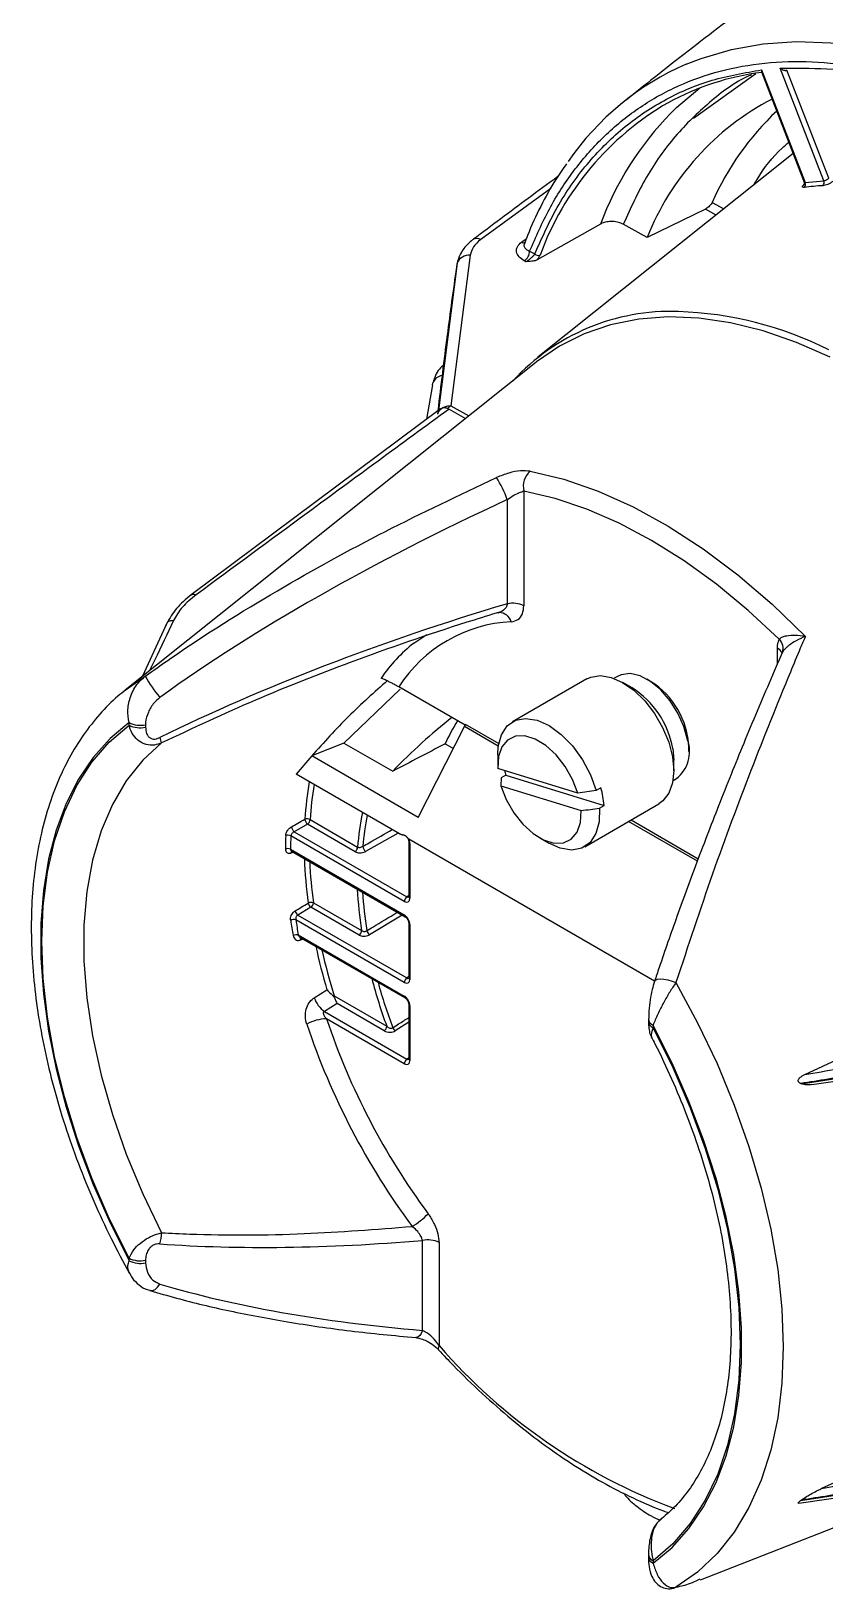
# Model space of a CAD drawing. Extents: x 11 to 120, y 2 to 94.
# Drawn here: x 14.01 to 17.03, y 10.07 to 16.01 of the extents above; entities that cross this region are included whole.
import ezdxf

# ---------------------------------------------------------------- set-up
doc = ezdxf.new("R2010")
doc.units = 0
doc.header["$MEASUREMENT"] = 0
doc.layers.add('OBJECT', color=7, linetype='CONTINUOUS')

msp = doc.modelspace()

# ---------------------------------------------------------------- linework, layer by layer
at = {"layer": 'OBJECT'}
for p, q in [((16.7932, 15.8622), (16.9596, 15.4333)), ((17.0311, 15.4397), (16.8647, 15.8686)), ((16.8647, 15.8686), (16.883, 15.8682)), ((16.8821, 15.8599), (16.8915, 15.8601)), ((17.0497, 15.4489), (16.8896, 15.8614)), ((16.7716, 15.8472), (16.5332, 15.6765)), ((16.793, 15.8547), (16.9576, 15.4305)), ((16.914, 15.5428), (15.9407, 14.7663)), ((15.9894, 15.41), (15.7222, 15.2154)), ((16.9596, 15.4333), (17.0311, 15.4397)), ((16.579, 15.3315), (16.3568, 15.223)), ((16.6203, 15.3085), (16.579, 15.3315)), ((16.6054, 15.3569), (16.6499, 15.3321)), ((16.1786, 15.2743), (15.9373, 15.1375)), ((16.3568, 15.223), (16.2661, 15.2735)), ((15.8772, 15.2053), (15.8967, 15.2195)), ((15.6823, 15.1555), (15.6085, 14.5819)), ((15.6412, 15.147), (15.6387, 15.1404)), ((15.9089, 15.1711), (15.9283, 15.1603)), ((15.6308, 15.1197), (15.5577, 14.5495)), ((15.6326, 15.1251), (15.5596, 14.5536)), ((15.6324, 15.1237), (15.6308, 15.1197)), ((15.6387, 15.1404), (15.6326, 15.1251)), ((15.6352, 15.1374), (15.6328, 15.1256)), ((15.6374, 15.1409), (15.6353, 15.1351)), ((15.8948, 15.1307), (15.8884, 15.1343)), ((15.9327, 14.7471), (14.3667, 13.4978)), ((15.5387, 14.6614), (15.5156, 14.5306)), ((15.569, 14.5705), (14.6187, 13.8608)), ((15.6015, 14.5688), (15.664, 14.5327)), ((15.6085, 14.5819), (15.6775, 14.5435)), ((15.8868, 14.2566), (15.8868, 13.8188)), ((15.8238, 13.8269), (15.8238, 14.224)), ((15.7904, 13.7926), (15.7922, 13.7933)), ((14.5272, 13.755), (14.433, 13.5507)), ((16.854, 13.598), (16.854, 13.6576)), ((16.8721, 13.6396), (16.8721, 13.6397)), ((14.3667, 13.4978), (14.4431, 13.5506)), ((16.1268, 13.5402), (15.844, 13.3769)), ((16.2438, 13.5499), (16.2309, 13.5425)), ((15.2005, 13.2956), (15.4147, 13.5009)), ((15.6629, 13.3634), (15.4097, 13.5096)), ((16.2997, 13.5061), (16.2644, 13.5265)), ((16.3704, 13.5306), (16.3563, 13.5388)), ((14.3812, 13.3641), (14.3812, 13.3736)), ((14.4441, 13.3655), (14.4441, 13.3561)), ((15.6636, 13.3675), (15.791, 13.2939)), ((15.4836, 13.0121), (15.6608, 13.3583)), ((15.7893, 13.2841), (15.6608, 13.3583)), ((15.2005, 13.2956), (15.0778, 13.2464)), ((15.4836, 13.0121), (15.0778, 13.2464)), ((15.2005, 13.2956), (15.3867, 13.1881)), ((15.5867, 13.2927), (15.618, 13.2746)), ((15.787, 13.251), (15.787, 13.2102)), ((16.4546, 13.2747), (16.4588, 13.2306)), ((16.5154, 13.2632), (16.5154, 13.2796)), ((16.0929, 13.1046), (15.7873, 13.1986)), ((16.4588, 13.1898), (16.4588, 13.2306)), ((15.4132, 12.9492), (15.019, 13.1768)), ((15.7999, 13.1632), (15.7994, 13.1321)), ((15.7994, 13.1321), (16.1049, 13.038)), ((15.8176, 13.1734), (15.7999, 13.1632)), ((15.8176, 13.1734), (16.1928, 13.0579)), ((16.1807, 13.1245), (16.1631, 13.1143)), ((16.4559, 13.1528), (16.4688, 13.1602)), ((16.1631, 13.1143), (16.0929, 13.1046)), ((16.119, 12.9006), (16.4018, 13.0639)), ((16.1751, 13.0477), (16.1928, 13.0579)), ((15.0621, 12.9863), (15.0112, 12.9574)), ((15.0112, 12.9574), (15.4403, 12.7097)), ((15.2435, 12.8816), (15.0621, 12.9863)), ((15.0714, 13.0039), (15.2528, 12.8992)), ((15.4073, 12.9526), (15.2834, 12.8827)), ((16.5484, 12.8459), (16.2864, 12.9972)), ((16.2957, 13.0026), (16.5517, 12.8548)), ((14.9972, 12.8907), (15.431, 12.6403)), ((15.431, 12.6921), (14.9984, 12.9419)), ((15.4477, 12.9194), (15.4477, 12.7104)), ((16.3854, 12.388), (15.4486, 12.9288)), ((15.4521, 12.9133), (15.4521, 12.7043)), ((15.9461, 12.9346), (15.9815, 12.9142)), ((15.0079, 12.8795), (14.9983, 12.8764)), ((15.0011, 12.8834), (15.4341, 12.6334)), ((16.9577, 12.0316), (18.6446, 12.8121)), ((15.4403, 12.7097), (15.4477, 12.7163)), ((15.4477, 12.7104), (15.4477, 12.7102)), ((15.0748, 12.6695), (15.0251, 12.6399)), ((15.2586, 12.5635), (15.0748, 12.6695)), ((15.0841, 12.6871), (15.2679, 12.581)), ((15.431, 12.3827), (15.0173, 12.6215)), ((15.0251, 12.6399), (15.4403, 12.4002)), ((15.4233, 12.6397), (15.2982, 12.5647)), ((15.4477, 12.61), (15.4477, 12.4009)), ((15.4521, 12.6038), (15.4521, 12.3948)), ((15.0267, 12.5642), (15.431, 12.3308)), ((15.0463, 12.5478), (15.0332, 12.544)), ((15.0341, 12.5549), (15.4341, 12.324)), ((15.0873, 12.3245), (15.1359, 12.3549)), ((15.4403, 12.4002), (15.4477, 12.4068)), ((15.1749, 12.3023), (15.1262, 12.2721)), ((15.1632, 12.3319), (15.364, 12.2161)), ((15.3547, 12.1985), (15.1749, 12.3023)), ((15.4477, 12.3005), (15.4477, 12.0915)), ((15.4521, 12.2944), (15.4521, 12.0854)), ((15.1262, 12.2721), (15.4403, 12.0907)), ((15.431, 12.0732), (15.134, 12.2446)), ((16.3622, 12.245), (16.3622, 12.2443)), ((16.3622, 12.2443), (16.3622, 12.2349)), ((15.4477, 12.2314), (15.396, 12.1988)), ((16.3798, 12.2198), (16.3798, 12.2104)), ((15.4403, 12.0907), (15.4477, 12.0973)), ((16.985, 11.9937), (17.4156, 12.057)), ((15.5003, 11.0562), (15.5003, 11.3995)), ((15.5633, 11.3914), (15.5633, 10.9986)), ((14.3812, 11.3224), (14.3812, 11.3318)), ((14.4441, 11.3237), (14.4441, 11.3143)), ((18.684, 11.2003), (17.0225, 10.4535)), ((16.5608, 10.105), (18.2338, 10.7611)), ((16.9355, 10.3975), (17.4156, 10.468)), ((16.4157, 10.3423), (16.4048, 10.3322)), ((16.4048, 10.3322), (16.4101, 10.3364)), ((16.3622, 10.2025), (16.3622, 10.1931)), ((16.3798, 10.178), (16.3798, 10.1686)), ((16.453, 10.0731), (16.4669, 10.0776)), ((16.453, 10.0731), (16.4628, 10.0753))]:
    msp.add_line(p, q, dxfattribs=at)
at = {"layer": 'OBJECT', "flags": 128}
for points in [[(16.506, 15.884), (16.5625, 15.9061), (16.6783, 15.94), (16.7997, 15.9612), (16.9262, 15.9698), (17.0572, 15.9657), (17.1921, 15.9488), (17.3303, 15.9192), (17.4712, 15.8771), (17.5744, 15.839)], [(16.4478, 15.6976), (16.4691, 15.7183), (16.5583, 15.7932)], [(15.6945, 15.2162), (15.6935, 15.2156), (15.6913, 15.2141)], [(15.6308, 15.1197), (15.6294, 15.1103), (15.6294, 15.1088)], [(17.0545, 14.7668), (16.9263, 14.8232), (16.7997, 14.867), (16.6754, 14.898), (16.5544, 14.9159), (16.4373, 14.9207), (16.3248, 14.9122), (16.2177, 14.8907), (16.1167, 14.8562), (16.0223, 14.8089), (15.9352, 14.7491), (15.9327, 14.7471)], [(15.5387, 14.6614), (15.5403, 14.669), (15.5405, 14.6697)], [(15.9104, 14.332), (16.0389, 14.3013), (16.1702, 14.256), (16.3033, 14.1964), (16.4372, 14.1229), (16.5709, 14.036), (16.7033, 13.9365), (16.8335, 13.825), (16.9605, 13.7025)], [(16.861, 13.6913), (16.7423, 13.8012), (16.621, 13.901), (16.498, 13.9902), (16.3741, 14.068), (16.2502, 14.1339), (16.1271, 14.1876), (16.0057, 14.2286), (15.8868, 14.2566)], [(15.4678, 13.6767), (15.4781, 13.6845), (15.5164, 13.7101)], [(16.1268, 13.5402), (16.1424, 13.5473), (16.1791, 13.553), (16.2201, 13.5462), (16.2634, 13.5271), (16.3067, 13.4967), (16.3479, 13.4566), (16.3848, 13.4087), (16.4158, 13.3554), (16.4391, 13.2995), (16.4537, 13.2437)], [(16.5112, 13.3074), (16.4973, 13.3586), (16.4746, 13.4095), (16.4445, 13.4571), (16.4088, 13.4982), (16.3698, 13.5304), (16.3299, 13.5515), (16.2917, 13.5603), (16.2576, 13.5562), (16.2438, 13.5499)], [(14.3812, 13.3736), (14.309, 13.313), (14.2446, 13.2411), (14.1886, 13.1585), (14.1412, 13.0658), (14.1029, 12.9636), (14.0739, 12.8528), (14.0545, 12.734), (14.0447, 12.6081), (14.0447, 12.4762), (14.0545, 12.3391), (14.0739, 12.1979), (14.1029, 12.0536), (14.1412, 11.9072), (14.1886, 11.7598), (14.2446, 11.6124), (14.309, 11.4663), (14.3812, 11.3224)], [(14.3812, 11.3318), (14.3059, 11.4834), (14.2394, 11.6373), (14.1822, 11.7923), (14.1347, 11.9471), (14.0974, 12.1005), (14.0706, 12.2512), (14.0543, 12.3981), (14.0489, 12.5398), (14.0543, 12.6752), (14.0706, 12.8033), (14.0974, 12.923), (14.1347, 13.0333), (14.1822, 13.1333), (14.2394, 13.2223), (14.3059, 13.2994), (14.3812, 13.3641)], [(15.787, 13.251), (15.7891, 13.2826), (15.8013, 13.3272), (15.8237, 13.3611), (15.8551, 13.3824), (15.8937, 13.3898), (15.9373, 13.3829), (15.9834, 13.3622), (16.0294, 13.3287), (16.0726, 13.2845), (16.1107, 13.232), (16.1414, 13.1741), (16.1631, 13.1143)], [(16.0929, 13.1046), (16.0726, 13.1568), (16.0442, 13.2064), (16.0094, 13.2504), (15.9705, 13.2858), (15.93, 13.3104), (15.8906, 13.3226), (15.8547, 13.3215), (15.8248, 13.3072), (15.8028, 13.2808), (15.79, 13.2438), (15.7873, 13.1986)], [(14.5051, 13.296), (14.4334, 13.2303), (14.3707, 13.1521), (14.3176, 13.062), (14.2746, 12.961), (14.242, 12.8498), (14.22, 12.7295), (14.209, 12.601), (14.209, 12.4657), (14.22, 12.3246), (14.242, 12.1789), (14.2746, 12.0301), (14.3176, 11.8793), (14.3707, 11.728), (14.4334, 11.5774), (14.5051, 11.4289)], [(16.4537, 13.2437), (16.4588, 13.1909), (16.4541, 13.1436), (16.4399, 13.1042), (16.417, 13.0748), (16.4018, 13.0639)], [(15.7994, 13.1321), (15.8197, 13.0799), (15.8481, 13.0302), (15.8829, 12.9862), (15.9218, 12.9508), (15.9623, 12.9262), (16.0017, 12.9141), (16.0375, 12.9152), (16.0674, 12.9294), (16.0895, 12.9559), (16.1023, 12.9929), (16.1049, 13.038)], [(16.1751, 13.0477), (16.1739, 12.9949), (16.1617, 12.9503), (16.1392, 12.9164), (16.1078, 12.8951), (16.0693, 12.8877), (16.0257, 12.8946), (15.9815, 12.9142)], [(16.3852, 12.3875), (16.3886, 12.392), (16.3962, 12.3954), (16.4072, 12.3967), (16.4209, 12.396), (16.4362, 12.3931), (16.4519, 12.3885), (16.4669, 12.3822)], [(16.4669, 12.3822), (16.5493, 12.2294), (16.6235, 12.0735), (16.689, 11.9156), (16.7453, 11.757), (16.7919, 11.5988), (16.8286, 11.4422), (16.8549, 11.2884), (16.8708, 11.1385), (16.8761, 10.9937), (16.8708, 10.855), (16.8549, 10.7235), (16.8286, 10.6001), (16.7919, 10.4858), (16.7453, 10.3814), (16.689, 10.2878), (16.6235, 10.2055), (16.5493, 10.1353), (16.4669, 10.0776)], [(16.3798, 10.1686), (16.4519, 10.2292), (16.5163, 10.301), (16.5723, 10.3836), (16.6197, 10.4764), (16.658, 10.5785), (16.687, 10.6894), (16.7064, 10.8082), (16.7162, 10.934), (16.7162, 11.0659), (16.7064, 11.203), (16.687, 11.3443), (16.658, 11.4886), (16.6197, 11.635), (16.5723, 11.7824), (16.5163, 11.9297), (16.4519, 12.0759), (16.3798, 12.2198)], [(16.3798, 12.2104), (16.455, 12.0588), (16.5215, 11.9049), (16.5787, 11.7499), (16.6262, 11.595), (16.6635, 11.4416), (16.6904, 11.2909), (16.7066, 11.1441), (16.712, 11.0024), (16.7066, 10.867), (16.6904, 10.7389), (16.6635, 10.6192), (16.6262, 10.5089), (16.5787, 10.4088), (16.5215, 10.3199), (16.455, 10.2427), (16.3798, 10.178)], [(14.461, 11.2083), (14.4621, 11.208), (14.4712, 11.2082), (14.4808, 11.2128), (14.4902, 11.2213), (14.4987, 11.2332)], [(15.5003, 11.0562), (15.4954, 11.0451), (15.4895, 11.0366), (15.4831, 11.0311), (15.4765, 11.0289), (15.4747, 11.029)], [(15.5633, 10.9986), (15.5609, 10.9926), (15.56, 10.9877), (15.5606, 10.9839), (15.5617, 10.9823)]]:
    msp.add_lwpolyline(points, dxfattribs=at)
at = {"layer": 'OBJECT'}
for centre, radius, start, end in [((16.9228, 14.9202), 1.0501, 113.38966, 145.62268), ((16.922, 14.848), 1.0127, 97.27112, 118.61628), ((17.3056, 14.846), 1.0209, 117.56325, 158.32961), ((16.9976, 14.7699), 1.1179, 120.10298, 159.77848), ((17.3213, 14.8449), 1.2207, 135.68825, 159.40591), ((17.5926, 14.9211), 1.0791, 133.40631, 156.18006), ((16.9445, 15.4265), 0.0166, 312.89321, 24.19453), ((17.0786, 14.4412), 0.9808, 93.02483, 97.19424), ((17.0154, 15.4332), 0.017, 312.50611, 22.11673), ((15.7075, 15.1876), 0.0314, 62.26496, 114.4523), ((15.8856, 15.2213), 0.0181, 242.40043, 293.5507), ((15.6776, 15.1073), 0.0484, 84.48268, 158.43204), ((15.8634, 15.1724), 0.0455, 303.25695, 358.37595), ((15.9413, 15.1728), 0.018, 223.65961, 293.94103), ((17.3447, 14.5588), 1.8033, 161.69911, 161.88045), ((16.4469, 14.1255), 0.8159, 87.95053, 137.47003), ((16.4273, 13.5465), 1.3952, 63.50077, 87.99751), ((15.5819, 14.6523), 0.0449, 98.71001, 157.23394), ((15.9595, 14.2752), 0.0751, 130.83277, 194.34005), ((15.4555, 14.0936), 0.3907, 19.50257, 33.24488), ((15.7914, 13.744), 0.0494, 16.51679, 89.01018), ((15.8442, 13.7359), 0.0932, 62.79492, 102.61872), ((15.8649, 13.2181), 0.5406, 92.77345, 147.371), ((15.8279, 13.2133), 0.5868, 127.84114, 145.83336), ((16.8281, 13.6571), 0.0475, 340.74208, 46.09946), ((16.8395, 13.6277), 0.0332, 20.49686, 64.05199), ((14.9454, 13.8361), 0.5778, 209.61734, 219.37703), ((16.115, 13.2149), 0.3449, 9.99132, 57.60959), ((16.207, 13.2689), 0.3085, 1.97467, 58.01994), ((14.4237, 13.4564), 0.0932, 242.79557, 282.61803), ((14.4237, 13.447), 0.0932, 242.79557, 282.61803), ((16.1363, 13.0548), 0.5988, 147.07594, 156.59947), ((14.4338, 13.285), 0.0722, 8.76681, 25.84333), ((16.3864, 13.2637), 0.1323, 308.53272, 19.29074), ((16.1896, 13.2771), 0.3862, 192.93592, 195.58431), ((16.306, 12.9286), 1.2567, 169.93775, 176.49524), ((16.3208, 12.9271), 1.2517, 170.31979, 176.4844), ((15.8451, 13.0294), 0.3488, 4.69096, 15.82467), ((15.06, 12.9849), 0.0221, 58.89161, 112.23393), ((16.263, 12.8254), 1.0129, 168.27578, 175.82011), ((16.2714, 12.8247), 1.0015, 168.7132, 175.57422), ((15.0305, 12.9805), 0.0301, 187.77489, 230.07399), ((15.0815, 13.0094), 0.0301, 187.63942, 230.03894), ((15.0481, 13.005), 0.0234, 306.8995, 357.14486), ((16.4659, 12.8819), 1.4886, 177.64343, 179.62941), ((14.9864, 12.8701), 0.0232, 62.41503, 113.00479), ((14.9872, 12.9223), 0.0225, 60.20279, 112.52524), ((16.4718, 12.8812), 1.4747, 177.6431, 179.62971), ((15.2294, 12.9003), 0.0234, 306.8995, 357.14486), ((15.3028, 12.9057), 0.0301, 187.14664, 229.95307), ((15.4551, 12.9201), 0.00749, 185.49158, 245.86015), ((15.0077, 12.8762), 0.00943, 131.89285, 178.66076), ((16.8218, 12.922), 1.7732, 182.15836, 187.65947), ((16.8467, 12.9233), 1.7783, 182.56919, 187.63208), ((16.7725, 12.8193), 1.5233, 183.02134, 189.0001), ((16.7996, 12.8212), 1.5308, 183.5199, 189.04719), ((15.4544, 12.691), 0.0234, 126.8995, 177.14486), ((15.4552, 12.7112), 0.00759, 187.82757, 245.64555), ((15.0439, 12.6634), 0.0301, 194.23523, 231.35743), ((15.0761, 12.6608), 0.0275, 72.92944, 115.05904), ((15.0936, 12.6931), 0.0301, 194.12906, 231.32933), ((15.0608, 12.6882), 0.0234, 306.898, 357.14636), ((15.0097, 12.5943), 0.0282, 74.37674, 115.30926), ((17.017, 12.9224), 2.0419, 188.5215, 190.16456), ((17.0176, 12.9212), 2.0227, 188.5212, 190.16487), ((15.4383, 12.6395), 0.0073, 173.24619, 235.3748), ((15.4549, 12.6106), 0.00731, 184.81416, 246.7272), ((15.02, 12.5353), 0.0297, 77.0159, 115.7463), ((15.0442, 12.546), 0.0112, 136.26995, 190.34584), ((15.2446, 12.5822), 0.0234, 306.898, 357.14636), ((15.3169, 12.5882), 0.03, 195.04265, 231.52101), ((17.3411, 13.0092), 2.3002, 192.26248, 196.52676), ((17.3783, 13.0175), 2.3187, 192.70929, 197.19797), ((17.2895, 12.9238), 2.0515, 194.86292, 200.18), ((17.3142, 12.9305), 2.0575, 195.4115, 200.48452), ((15.4544, 12.3815), 0.0234, 126.898, 177.14636), ((15.4549, 12.4015), 0.0073, 184.56005, 246.75883), ((15.1972, 12.3654), 0.1173, 200.4278, 232.72646), ((15.1619, 12.3105), 0.0215, 86.41922, 96.43057), ((15.1456, 12.3321), 0.0177, 345.1823, 359.47362), ((15.4385, 12.3301), 0.00753, 174.22664, 233.68115), ((15.4549, 12.3011), 0.00731, 184.81416, 246.7272), ((15.1419, 12.0665), 0.1783, 92.52557, 117.80043), ((17.6942, 13.1059), 2.7011, 198.59386, 216.45369), ((16.392, 12.2471), 0.0299, 185.4222, 245.89668), ((16.3919, 12.2376), 0.0299, 184.99481, 245.93314), ((17.7147, 13.1178), 2.8023, 198.59383, 216.45371), ((15.3406, 12.2172), 0.0234, 306.89842, 357.14594), ((15.4131, 12.2219), 0.0287, 203.41548, 233.41555), ((15.4544, 12.072), 0.0234, 126.89842, 177.14594), ((15.4549, 12.0921), 0.0073, 184.56005, 246.75883), ((15.3036, 11.7131), 0.3041, 301.11417, 315.77705), ((14.3789, 11.4261), 0.1263, 341.66693, 1.29481), ((15.5207, 11.3085), 0.0932, 62.79547, 102.61817), ((14.4237, 11.4147), 0.0932, 242.79557, 282.61803), ((14.4237, 11.4052), 0.0932, 242.79557, 282.61803), ((17.2268, 12.4447), 2.2042, 221.00039, 249.67288), ((16.3918, 10.2052), 0.0297, 184.18058, 246.00347), ((16.392, 10.1959), 0.0299, 185.17621, 245.91789)]:
    msp.add_arc(centre, radius, start, end, dxfattribs=at)
for centre, major_axis, ratio, start_param, end_param in [((19.0433, 13.3063), (5.5153, 1.3161), 0.337357, 2.111481, 2.454235), ((16.6693, 12.8075), (3.4718, 0.8285), 0.337357, 1.735643, 2.163258), ((15.9221, 11.9649), (0.7862, 1.6647), 0.62191, 0.89007, 1.074028), ((15.654, 13.3608), (0.0074, 0.0131), 0.477465, 4.794175, 5.492307), ((15.8215, 11.8826), (0.9462, 2.0036), 0.62191, 1.14483, 1.188047), ((15.4307, 12.9253), (-0.015, 0.026), 0.586022, 3.934501, 4.515163), ((15.4413, 12.7231), (-0.0052, 0.015), 0.538958, 2.465976, 3.364268), ((15.4307, 12.717), (-0.0152, 0.0264), 0.568869, 2.3637, 3.919643), ((15.4307, 12.6158), (-0.015, 0.026), 0.586022, 3.934501, 5.490445), ((15.4307, 12.4075), (-0.0152, 0.0264), 0.568869, 2.3637, 3.919643), ((15.4413, 12.4136), (-0.0052, 0.015), 0.538958, 2.465976, 3.364268), ((15.4307, 12.3063), (-0.015, 0.026), 0.586022, 3.934501, 5.490445), ((15.4307, 12.0981), (-0.0152, 0.0264), 0.568869, 2.3637, 3.919643), ((15.4413, 12.1042), (-0.0052, 0.015), 0.538958, 2.465976, 3.364268), ((14.1798, 10.7754), (3.3577, 0.6226), 0.401488, 0.533221, 0.534349), ((16.6693, 12.8075), (3.4718, 0.8285), 0.337357, 3.959263, 4.289807), ((19.0433, 13.3063), (5.5153, 1.3161), 0.337357, 3.668286, 3.937132), ((14.1798, 10.7754), (3.3577, 0.6226), 0.401488, 5.600214, 5.601342)]:
    msp.add_ellipse(centre, major_axis=major_axis, ratio=ratio, start_param=start_param, end_param=end_param, dxfattribs=at)
for points, knots in [([(18.8601, 17.5932), (18.7438, 17.5179), (18.4433, 17.3236), (17.9671, 16.9986), (17.4307, 16.6204), (16.9035, 16.2315), (16.5189, 15.9403), (16.3129, 15.776), (16.2769, 15.7473)], [0, 0, 0, 0, 0.130614, 0.3372653, 0.5438032, 0.7501944, 0.9564046, 1, 1, 1, 1]), ([(15.9089, 15.1711), (15.9328, 15.2258), (15.981, 15.336), (16.0747, 15.4796), (16.1847, 15.6066), (16.3122, 15.7129), (16.4555, 15.7966), (16.6129, 15.8558), (16.7822, 15.8896), (16.9611, 15.8979), (17.1467, 15.8802), (17.3245, 15.8432), (17.4415, 15.8016), (17.4936, 15.7831)], [0, 0, 0, 0, 0.088772, 0.178979, 0.270527, 0.364034, 0.458099, 0.55261, 0.647126, 0.741191, 0.834692, 0.926246, 1, 1, 1, 1]), ([(15.9283, 15.1603), (15.9573, 15.2247), (16.0157, 15.354), (16.1326, 15.5157), (16.2698, 15.6511), (16.4275, 15.755), (16.6013, 15.8292), (16.7294, 15.8512), (16.7932, 15.8622)], [0, 0, 0, 0, 0.165461, 0.332207, 0.5, 0.667784, 0.834534, 1, 1, 1, 1]), ([(16.7932, 15.8622), (16.7929, 15.8606), (16.7922, 15.8576), (16.7928, 15.8556), (16.7931, 15.8547)], [0, 0, 0, 0, 0.543604, 1, 1, 1, 1]), ([(16.8647, 15.8686), (16.8664, 15.8672), (16.8699, 15.8644), (16.8754, 15.8618), (16.8803, 15.8605), (16.8839, 15.8601), (16.8871, 15.8604), (16.8888, 15.861), (16.8896, 15.8614)], [0, 0, 0, 0, 0.249625, 0.499334, 0.644997, 0.77504, 0.892155, 1, 1, 1, 1]), ([(16.883, 15.8682), (16.9434, 15.8688), (17.0707, 15.8699), (17.2688, 15.8368), (17.4074, 15.7912), (17.4726, 15.7697)], [0, 0, 0, 0, 0.323387, 0.681244, 1, 1, 1, 1]), ([(16.7548, 15.8431), (16.7515, 15.8418), (16.6926, 15.8169), (16.5932, 15.7407), (16.4612, 15.6134), (16.35, 15.4581), (16.294, 15.3349), (16.2661, 15.2735)], [0, 0, 0, 0, 0.014572, 0.262122, 0.509686, 0.755758, 1, 1, 1, 1]), ([(16.7635, 15.4227), (16.7676, 15.4299), (16.7983, 15.4837), (16.8429, 15.5392), (16.8884, 15.5795), (16.8969, 15.587)], [0, 0, 0, 0, 0.112305, 0.834724, 1, 1, 1, 1]), ([(16.0493, 15.504), (16.0355, 15.4845), (15.9997, 15.4337), (15.9504, 15.3422), (15.9108, 15.2597), (15.8929, 15.2093), (15.8891, 15.1985)], [0, 0, 0, 0, 0.215499, 0.560292, 0.905585, 1, 1, 1, 1]), ([(16.0159, 15.4552), (15.9783, 15.4275), (15.8705, 15.3482), (15.7639, 15.2683), (15.6946, 15.2162)], [0, 0, 0, 0, 0.348722, 1, 1, 1, 1]), ([(17.0311, 15.4397), (17.0325, 15.4398), (17.0352, 15.4401), (17.0404, 15.4422), (17.0445, 15.4447), (17.0476, 15.4469), (17.049, 15.4482), (17.0497, 15.4489)], [0, 0, 0, 0, 0.24812, 0.499397, 0.73019, 0.860284, 1, 1, 1, 1]), ([(16.9558, 15.4143), (16.9537, 15.4143), (16.9497, 15.4141), (16.9483, 15.4168), (16.9506, 15.4213), (16.955, 15.4251), (16.9572, 15.4271)], [0, 0, 0, 0, 0.249981, 0.499781, 0.749125, 1, 1, 1, 1]), ([(16.9562, 15.4342), (16.9566, 15.4327), (16.9573, 15.4297), (16.957, 15.4272), (16.957, 15.4264), (16.9571, 15.4264), (16.9572, 15.4264)], [0, 0, 0, 0, 0.380208, 0.761096, 0.957885, 1, 1, 1, 1]), ([(16.9564, 15.4343), (16.9565, 15.434), (16.9568, 15.433), (16.9585, 15.4332), (16.9596, 15.4333)], [0, 0, 0, 0, 0.387976, 1, 1, 1, 1]), ([(17.0648, 15.4367), (17.0619, 15.4347), (17.0562, 15.4307), (17.0455, 15.4255), (17.035, 15.4218), (17.0296, 15.4211), (17.0269, 15.4207)], [0, 0, 0, 0, 0.250088, 0.499956, 0.749358, 1, 1, 1, 1]), ([(16.6054, 15.3569), (16.6042, 15.3548), (16.6019, 15.3506), (16.5956, 15.3435), (16.5883, 15.3371), (16.5825, 15.3332), (16.5795, 15.3318), (16.579, 15.3315)], [0, 0, 0, 0, 0.243971, 0.488094, 0.725807, 0.945379, 1, 1, 1, 1]), ([(16.2661, 15.2735), (16.2601, 15.2762), (16.2482, 15.2817), (16.2255, 15.2848), (16.2033, 15.2834), (16.1876, 15.279), (16.1805, 15.2753), (16.1786, 15.2743)], [0, 0, 0, 0, 0.238726, 0.477734, 0.707735, 0.921561, 1, 1, 1, 1]), ([(15.6913, 15.2141), (15.6792, 15.2036), (15.6548, 15.1825), (15.643, 15.1563), (15.6371, 15.1431)], [0, 0, 0, 0, 0.49383, 1, 1, 1, 1]), ([(15.7222, 15.2154), (15.7118, 15.2062), (15.6909, 15.1878), (15.6851, 15.1663), (15.6823, 15.1555)], [0, 0, 0, 0, 0.498504, 1, 1, 1, 1]), ([(15.8884, 15.1343), (15.8811, 15.1393), (15.8666, 15.1491), (15.8575, 15.1681), (15.8593, 15.1882), (15.8712, 15.1996), (15.8772, 15.2053)], [0, 0, 0, 0, 0.250172, 0.500067, 0.749913, 1, 1, 1, 1]), ([(15.6517, 15.1697), (15.6508, 15.1688), (15.6476, 15.1659), (15.6469, 15.1623), (15.6463, 15.1598)], [0, 0, 0, 0, 0.289313, 1, 1, 1, 1]), ([(15.8884, 15.1987), (15.888, 15.1974), (15.8867, 15.1939), (15.8878, 15.1868), (15.8939, 15.1781), (15.9039, 15.1734), (15.9089, 15.1711)], [0, 0, 0, 0, 0.118962, 0.305994, 0.65275, 1, 1, 1, 1]), ([(15.9283, 15.1603), (15.9265, 15.158), (15.923, 15.1535), (15.9159, 15.1464), (15.9094, 15.1408), (15.9043, 15.1368), (15.8993, 15.1334), (15.8963, 15.1316), (15.8948, 15.1307)], [0, 0, 0, 0, 0.250064, 0.499105, 0.634955, 0.762997, 0.884268, 1, 1, 1, 1]), ([(15.9373, 15.1375), (15.9397, 15.1408), (15.9446, 15.1475), (15.9473, 15.1534), (15.9486, 15.1563)], [0, 0, 0, 0, 0.499883, 1, 1, 1, 1]), ([(15.6294, 15.1088), (15.6174, 15.0226), (15.5921, 14.8407), (15.5701, 14.6585), (15.5586, 14.5627)], [0, 0, 0, 0, 0.473897, 1, 1, 1, 1]), ([(15.9373, 15.1375), (15.9359, 15.1368), (15.9301, 15.1341), (15.915, 15.1321), (15.9022, 15.1312), (15.8948, 15.1307)], [0, 0, 0, 0, 0.118324, 0.498391, 1, 1, 1, 1]), ([(15.5819, 14.7383), (15.5759, 14.7329), (15.5534, 14.7125), (15.546, 14.6878), (15.5405, 14.6697)], [0, 0, 0, 0, 0.26742, 1, 1, 1, 1]), ([(15.6015, 14.5688), (15.4211, 14.4368), (15.099, 14.2012), (14.7783, 13.9648), (14.6372, 13.8608)], [0, 0, 0, 0, 0.560011, 1, 1, 1, 1]), ([(15.5654, 14.563), (15.5657, 14.5637), (15.5685, 14.5684), (15.5778, 14.5749), (15.5923, 14.5811), (15.6032, 14.5817), (15.6085, 14.5819)], [0, 0, 0, 0, 0.053321, 0.374036, 0.694754, 1, 1, 1, 1]), ([(15.5692, 14.5701), (15.5722, 14.5719), (15.5785, 14.5757), (15.5902, 14.5744), (15.5982, 14.5704), (15.6015, 14.5688)], [0, 0, 0, 0, 0.344846, 0.734108, 1, 1, 1, 1]), ([(15.6085, 14.5819), (15.6085, 14.5819), (15.6084, 14.5819), (15.6083, 14.5818), (15.608, 14.5816), (15.6068, 14.5808), (15.6026, 14.5779), (15.599, 14.5741), (15.5962, 14.5712)], [0, 0, 0, 0, 0.002713, 0.007573, 0.023794, 0.08217, 0.302596, 1, 1, 1, 1]), ([(15.9104, 14.332), (15.8986, 14.333), (15.875, 14.335), (15.8292, 14.3266), (15.7982, 14.3142), (15.7823, 14.3078)], [0, 0, 0, 0, 0.326541, 0.652944, 1, 1, 1, 1]), ([(14.4431, 13.5506), (14.4756, 13.5737), (14.6387, 13.6892), (14.9419, 13.8785), (15.3575, 14.1071), (15.6405, 14.2408), (15.7823, 14.3078)], [0, 0, 0, 0, 0.077798, 0.389331, 0.69397, 1, 1, 1, 1]), ([(15.8238, 14.224), (15.8322, 14.2297), (15.8482, 14.2405), (15.8701, 14.2517), (15.8814, 14.255), (15.8868, 14.2566)], [0, 0, 0, 0, 0.364059, 0.694188, 1, 1, 1, 1]), ([(14.6182, 13.8604), (14.5981, 13.8437), (14.5577, 13.8101), (14.536, 13.7712), (14.5251, 13.7516)], [0, 0, 0, 0, 0.49863, 1, 1, 1, 1]), ([(14.6372, 13.8608), (14.6186, 13.8457), (14.5812, 13.8155), (14.5605, 13.7802), (14.5501, 13.7625)], [0, 0, 0, 0, 0.498895, 1, 1, 1, 1]), ([(14.6183, 13.8603), (14.6187, 13.8606), (14.6201, 13.8619), (14.6234, 13.8629), (14.6292, 13.8636), (14.634, 13.8619), (14.6372, 13.8608)], [0, 0, 0, 0, 0.09139, 0.330576, 0.564802, 1, 1, 1, 1]), ([(15.7811, 13.7909), (15.7439, 13.7793), (15.5577, 13.7218), (15.2505, 13.6156), (14.8612, 13.463), (14.624, 13.3517), (14.5051, 13.296)], [0, 0, 0, 0, 0.086249, 0.431388, 0.715149, 1, 1, 1, 1]), ([(15.8238, 13.8269), (15.8226, 13.8219), (15.8201, 13.812), (15.8078, 13.7997), (15.7941, 13.7933), (15.7837, 13.7913), (15.7811, 13.7909)], [0, 0, 0, 0, 0.24655, 0.491221, 0.876386, 1, 1, 1, 1]), ([(15.8388, 13.758), (15.8478, 13.76), (15.8658, 13.7638), (15.8833, 13.7858), (15.8857, 13.8082), (15.8868, 13.8188)], [0, 0, 0, 0, 0.345196, 0.691453, 1, 1, 1, 1]), ([(14.5501, 13.7625), (14.5265, 13.7125), (14.4964, 13.649), (14.466, 13.5854), (14.4594, 13.5718)], [0, 0, 0, 0, 0.785645, 1, 1, 1, 1]), ([(14.5234, 13.744), (14.5237, 13.7468), (14.5242, 13.7509), (14.5266, 13.754), (14.5273, 13.755)], [0, 0, 0, 0, 0.696001, 1, 1, 1, 1]), ([(14.5273, 13.755), (14.5274, 13.7552), (14.5284, 13.7567), (14.5311, 13.7589), (14.5353, 13.7612), (14.5416, 13.763), (14.5468, 13.7627), (14.5501, 13.7625)], [0, 0, 0, 0, 0.036929, 0.237547, 0.438175, 0.634673, 1, 1, 1, 1]), ([(16.9605, 13.7025), (16.954, 13.6873), (16.9348, 13.6421), (16.865, 13.4753), (16.7523, 13.1942), (16.6053, 12.8023), (16.513, 12.5222), (16.4669, 12.3822)], [0, 0, 0, 0, 0.037504, 0.11146, 0.407416, 0.703808, 1, 1, 1, 1]), ([(16.854, 13.6576), (16.8541, 13.6609), (16.8544, 13.6738), (16.8582, 13.6839), (16.861, 13.6913)], [0, 0, 0, 0, 0.2596458, 1, 1, 1, 1]), ([(16.861, 13.6913), (16.8632, 13.6936), (16.8679, 13.6984), (16.8785, 13.7025), (16.8955, 13.7066), (16.9225, 13.7082), (16.9471, 13.7052), (16.9603, 13.7025), (16.9605, 13.7025)], [0, 0, 0, 0, 0.125199, 0.269787, 0.359451, 0.646929, 0.996074, 1, 1, 1, 1]), ([(16.9605, 13.7025), (16.9603, 13.7024), (16.9488, 13.698), (16.9272, 13.6879), (16.9033, 13.6726), (16.8884, 13.6603), (16.879, 13.6512), (16.8749, 13.6446), (16.873, 13.6415)], [0, 0, 0, 0, 0.0039787, 0.3545043, 0.6418804, 0.732153, 0.8751845, 1, 1, 1, 1]), ([(16.8721, 13.6392), (16.8619, 13.6161), (16.8167, 13.5132), (16.7392, 13.33), (16.6425, 13.0917), (16.5534, 12.8614), (16.4741, 12.6456), (16.419, 12.4882), (16.391, 12.4049), (16.3852, 12.3874)], [0, 0, 0, 0, 0.060028, 0.267454, 0.462674, 0.64546, 0.81583, 0.961512, 1, 1, 1, 1]), ([(14.3812, 13.3736), (14.3787, 13.3901), (14.3737, 13.4235), (14.3863, 13.4766), (14.4101, 13.5215), (14.4335, 13.5422), (14.4431, 13.5506)], [0, 0, 0, 0, 0.261321, 0.527904, 0.808328, 1, 1, 1, 1]), ([(15.4097, 13.5096), (15.4058, 13.5118), (15.3981, 13.5162), (15.3846, 13.5234), (15.3719, 13.5298), (15.3595, 13.5358), (15.3492, 13.5403), (15.3444, 13.5421), (15.3423, 13.5429)], [0, 0, 0, 0, 0.159899, 0.320836, 0.466384, 0.608641, 0.822537, 1, 1, 1, 1]), ([(14.3693, 13.498), (14.3591, 13.4903), (14.3229, 13.4633), (14.2682, 13.4063), (14.2057, 13.3279), (14.1516, 13.2396), (14.1054, 13.1426), (14.0678, 13.0371), (14.039, 12.9238), (14.0193, 12.8035), (14.0087, 12.6769), (14.0074, 12.5451), (14.0153, 12.4089), (14.0322, 12.2692), (14.0581, 12.1268), (14.0926, 11.9828), (14.1356, 11.8378), (14.1867, 11.6928), (14.2456, 11.5488), (14.3104, 11.4085), (14.3589, 11.318), (14.3825, 11.2739)], [0, 0, 0, 0, 0.020756, 0.07301, 0.125566, 0.178601, 0.2322, 0.286351, 0.34097, 0.395934, 0.451115, 0.506409, 0.561732, 0.617029, 0.672278, 0.727471, 0.782609, 0.837696, 0.892743, 0.94776, 1, 1, 1, 1]), ([(15.367, 13.5342), (15.3168, 13.4895), (15.216, 13.3999), (15.1239, 13.2977), (15.0778, 13.2464)], [0, 0, 0, 0, 0.498207, 1, 1, 1, 1]), ([(14.4987, 13.4696), (14.4911, 13.4629), (14.4721, 13.4466), (14.4531, 13.413), (14.4447, 13.3842), (14.4442, 13.3685), (14.4441, 13.3655)], [0, 0, 0, 0, 0.230481, 0.56858, 0.916913, 1, 1, 1, 1]), ([(14.5051, 13.296), (14.4962, 13.2928), (14.4766, 13.2858), (14.4462, 13.2882), (14.4184, 13.3017), (14.3963, 13.3252), (14.3856, 13.3479), (14.3818, 13.3619), (14.3812, 13.3641)], [0, 0, 0, 0, 0.16721, 0.364973, 0.550352, 0.742655, 0.959322, 1, 1, 1, 1]), ([(14.4441, 13.3561), (14.4447, 13.3479), (14.4457, 13.335), (14.4538, 13.3208), (14.4631, 13.3134), (14.4739, 13.3104), (14.4862, 13.3111), (14.4943, 13.3146), (14.4987, 13.3164)], [0, 0, 0, 0, 0.298811, 0.473694, 0.618554, 0.738235, 0.858033, 1, 1, 1, 1]), ([(15.5867, 13.2927), (15.5533, 13.2753), (15.4865, 13.2405), (15.4199, 13.2056), (15.3867, 13.1881)], [0, 0, 0, 0, 0.499999, 1, 1, 1, 1]), ([(16.1049, 13.038), (16.1053, 13.038), (16.1287, 13.0413), (16.152, 13.0445), (16.1751, 13.0477)], [0, 0, 0, 0, 0.0137579, 1, 1, 1, 1]), ([(14.9786, 12.9431), (14.9786, 12.9439), (14.9789, 12.9474), (14.9808, 12.9543), (14.9858, 12.9631), (14.9927, 12.9711), (14.998, 12.9746), (15.0007, 12.9764)], [0, 0, 0, 0, 0.064653, 0.299338, 0.533649, 0.766791, 1, 1, 1, 1]), ([(15.0112, 12.9574), (15.0107, 12.9572), (15.0087, 12.9562), (15.0054, 12.9539), (15.0018, 12.9501), (14.9992, 12.9459), (14.9987, 12.9432), (14.9984, 12.9419)], [0, 0, 0, 0, 0.073725, 0.314795, 0.547627, 0.77368, 1, 1, 1, 1]), ([(15.0007, 12.9764), (15.0086, 12.9809), (15.0255, 12.9906), (15.0425, 13.0002), (15.0516, 13.0054)], [0, 0, 0, 0, 0.463774, 1, 1, 1, 1]), ([(15.2729, 12.902), (15.2808, 12.9065), (15.3182, 12.9277), (15.3556, 12.9488), (15.385, 12.9655)], [0, 0, 0, 0, 0.211292, 1, 1, 1, 1]), ([(15.4132, 12.9492), (15.4151, 12.9486), (15.4218, 12.9463), (15.4329, 12.9456), (15.4412, 12.9363), (15.4461, 12.9313), (15.4486, 12.9288)], [0, 0, 0, 0, 0.14924, 0.508742, 0.752981, 1, 1, 1, 1]), ([(15.4322, 12.9439), (15.4314, 12.944), (15.4269, 12.9444), (15.42, 12.946), (15.4152, 12.9483), (15.4132, 12.9492)], [0, 0, 0, 0, 0.115323, 0.637717, 1, 1, 1, 1]), ([(14.9774, 12.8915), (14.9776, 12.8889), (14.9781, 12.8836), (14.9822, 12.878), (14.9883, 12.8751), (14.9941, 12.8752), (14.9975, 12.8762), (14.9983, 12.8764)], [0, 0, 0, 0, 0.232707, 0.465411, 0.698148, 0.930941, 1, 1, 1, 1]), ([(14.9972, 12.8907), (14.9972, 12.8904), (14.9972, 12.8888), (14.9981, 12.8861), (14.9997, 12.884), (15.001, 12.8835), (15.0011, 12.8835)], [0, 0, 0, 0, 0.096853, 0.522125, 0.962836, 1, 1, 1, 1]), ([(15.2528, 12.8992), (15.2544, 12.8986), (15.2574, 12.8976), (15.263, 12.8979), (15.2684, 12.8993), (15.2714, 12.9011), (15.2729, 12.902)], [0, 0, 0, 0, 0.267276, 0.512834, 0.756354, 1, 1, 1, 1]), ([(15.4323, 12.9437), (15.4326, 12.9436), (15.4333, 12.9434), (15.4354, 12.9422), (15.4369, 12.9408), (15.4373, 12.9404)], [0, 0, 0, 0, 0.36176, 0.82007, 1, 1, 1, 1]), ([(15.4373, 12.9404), (15.438, 12.9398), (15.4398, 12.9382), (15.4429, 12.9341), (15.4457, 12.9288), (15.4473, 12.9237), (15.4477, 12.9207), (15.4477, 12.9196), (15.4477, 12.9194)], [0, 0, 0, 0, 0.121839, 0.333735, 0.556487, 0.780751, 0.972555, 1, 1, 1, 1]), ([(15.0008, 12.8836), (15.0008, 12.8836), (15.0008, 12.8836), (15.001, 12.8835), (15.001, 12.8834)], [0, 0, 0, 0, 0.81162, 1, 1, 1, 1]), ([(15.2435, 12.8816), (15.2461, 12.8804), (15.2514, 12.878), (15.2615, 12.8769), (15.2718, 12.878), (15.2791, 12.8804), (15.2827, 12.8823), (15.2834, 12.8827)], [0, 0, 0, 0, 0.232589, 0.465102, 0.699429, 0.935279, 1, 1, 1, 1]), ([(15.4477, 12.7104), (15.4476, 12.7096), (15.4475, 12.7083), (15.4475, 12.7083), (15.4475, 12.7084)], [0, 0, 0, 0, 0.59624, 1, 1, 1, 1]), ([(14.9976, 12.6198), (14.9975, 12.6211), (14.997, 12.6253), (14.9979, 12.6331), (15.0016, 12.6424), (15.0073, 12.6506), (15.0123, 12.6542), (15.0147, 12.656)], [0, 0, 0, 0, 0.095669, 0.323989, 0.549155, 0.774594, 1, 1, 1, 1]), ([(15.0147, 12.656), (15.0225, 12.6606), (15.039, 12.6705), (15.0556, 12.6804), (15.0644, 12.6857)], [0, 0, 0, 0, 0.465263, 1, 1, 1, 1]), ([(15.2879, 12.5804), (15.2956, 12.5851), (15.334, 12.6082), (15.3729, 12.6316), (15.4041, 12.6503), (15.4045, 12.6505)], [0, 0, 0, 0, 0.1978318, 0.989151, 1, 1, 1, 1]), ([(15.0251, 12.6399), (15.0245, 12.6395), (15.0227, 12.6385), (15.0199, 12.6358), (15.0175, 12.6315), (15.0164, 12.6264), (15.017, 12.6231), (15.0173, 12.6215)], [0, 0, 0, 0, 0.100342, 0.310231, 0.530317, 0.765488, 1, 1, 1, 1]), ([(15.4341, 12.6334), (15.4351, 12.6328), (15.437, 12.6316), (15.4405, 12.6279), (15.4438, 12.6231), (15.4463, 12.6177), (15.4475, 12.6129), (15.4476, 12.6108), (15.4477, 12.61)], [0, 0, 0, 0, 0.1603053, 0.3265105, 0.5048696, 0.6900868, 0.8740255, 1, 1, 1, 1]), ([(15.0071, 12.5621), (15.008, 12.559), (15.0097, 12.5528), (15.0157, 12.5463), (15.0234, 12.5428), (15.0296, 12.543), (15.0329, 12.5439), (15.0332, 12.544)], [0, 0, 0, 0, 0.242988, 0.485886, 0.730292, 0.969701, 1, 1, 1, 1]), ([(15.0342, 12.5549), (15.0341, 12.5549), (15.0323, 12.5556), (15.0293, 12.5586), (15.0276, 12.5623), (15.0267, 12.5642)], [0, 0, 0, 0, 0.020994, 0.483793, 1, 1, 1, 1]), ([(15.2586, 12.5635), (15.2612, 12.5622), (15.2665, 12.5598), (15.2766, 12.5587), (15.2867, 12.5598), (15.2939, 12.5623), (15.2974, 12.5642), (15.2982, 12.5647)], [0, 0, 0, 0, 0.234191, 0.46856, 0.698538, 0.924526, 1, 1, 1, 1]), ([(15.2679, 12.581), (15.2688, 12.5804), (15.2709, 12.5789), (15.2749, 12.5776), (15.2795, 12.5773), (15.2842, 12.5782), (15.2867, 12.5797), (15.2879, 12.5804)], [0, 0, 0, 0, 0.163617, 0.376585, 0.582249, 0.791233, 1, 1, 1, 1]), ([(15.1359, 12.3549), (15.136, 12.3548), (15.1406, 12.3499), (15.1487, 12.3424), (15.1568, 12.3345), (15.1595, 12.3318)], [0, 0, 0, 0, 0.009123, 0.676068, 1, 1, 1, 1]), ([(15.4477, 12.4009), (15.4476, 12.4001), (15.4475, 12.3988), (15.4475, 12.3989), (15.4475, 12.3989)], [0, 0, 0, 0, 0.5962527, 1, 1, 1, 1]), ([(16.3853, 12.3872), (16.3821, 12.3768), (16.3751, 12.3542), (16.368, 12.3154), (16.3628, 12.2774), (16.3629, 12.2548), (16.3629, 12.245)], [0, 0, 0, 0, 0.223835, 0.482492, 0.777126, 1, 1, 1, 1]), ([(16.4669, 12.3822), (16.4589, 12.3705), (16.4429, 12.3469), (16.4188, 12.3048), (16.3956, 12.2595), (16.3852, 12.2335), (16.3798, 12.2198)], [0, 0, 0, 0, 0.223098, 0.450964, 0.711814, 1, 1, 1, 1]), ([(15.0587, 12.2242), (15.0564, 12.2336), (15.0519, 12.2522), (15.0555, 12.2813), (15.0664, 12.3057), (15.0787, 12.3188), (15.086, 12.3236), (15.0873, 12.3245)], [0, 0, 0, 0, 0.2571503, 0.5132114, 0.7444978, 0.9536433, 1, 1, 1, 1]), ([(15.1595, 12.3318), (15.1606, 12.3306), (15.1618, 12.3292), (15.1626, 12.3277), (15.1627, 12.3276)], [0, 0, 0, 0, 0.917951, 1, 1, 1, 1]), ([(15.1627, 12.3276), (15.1648, 12.3234), (15.1695, 12.314), (15.1729, 12.3061), (15.1748, 12.3024), (15.1749, 12.3023)], [0, 0, 0, 0, 0.447472, 0.990904, 1, 1, 1, 1]), ([(15.4341, 12.324), (15.4351, 12.3234), (15.437, 12.3221), (15.4405, 12.3184), (15.4438, 12.3136), (15.4463, 12.3082), (15.4475, 12.3035), (15.4476, 12.3014), (15.4477, 12.3005)], [0, 0, 0, 0, 0.160306, 0.326513, 0.504874, 0.690093, 0.874024, 1, 1, 1, 1]), ([(15.1262, 12.2721), (15.1258, 12.272), (15.1249, 12.2716), (15.1235, 12.2705), (15.1227, 12.2693), (15.122, 12.2674), (15.1219, 12.2651), (15.123, 12.2601), (15.1267, 12.253), (15.1314, 12.2476), (15.134, 12.2446)], [0, 0, 0, 0, 0.0315534, 0.0917507, 0.1519604, 0.1699117, 0.2799261, 0.3611694, 0.6479401, 1, 1, 1, 1]), ([(15.3868, 12.2104), (15.3943, 12.2152), (15.4146, 12.228), (15.4349, 12.2409), (15.4477, 12.2489)], [0, 0, 0, 0, 0.369869, 1, 1, 1, 1]), ([(16.3624, 12.235), (16.3623, 12.2319), (16.3621, 12.2206), (16.3643, 12.2031), (16.3669, 12.1859), (16.3725, 12.1775), (16.3733, 12.1763)], [0, 0, 0, 0, 0.150195, 0.548819, 0.93229, 1, 1, 1, 1]), ([(15.3547, 12.1985), (15.3578, 12.197), (15.3641, 12.1941), (15.3758, 12.1929), (15.3872, 12.1943), (15.3931, 12.1973), (15.396, 12.1988)], [0, 0, 0, 0, 0.266583, 0.534182, 0.773428, 1, 1, 1, 1]), ([(15.364, 12.2161), (15.3658, 12.2145), (15.3692, 12.2116), (15.375, 12.209), (15.38, 12.2083), (15.3839, 12.2088), (15.3858, 12.2099), (15.3868, 12.2104)], [0, 0, 0, 0, 0.290045, 0.546789, 0.725459, 0.862589, 1, 1, 1, 1]), ([(16.3798, 12.2104), (16.3765, 12.2006), (16.3711, 12.1843), (16.3728, 12.1785), (16.3735, 12.1761)], [0, 0, 0, 0, 0.595389, 1, 1, 1, 1]), ([(16.3727, 12.1757), (16.3774, 12.1666), (16.4051, 12.1138), (16.451, 12.0157), (16.5073, 11.8812), (16.5559, 11.7462), (16.5967, 11.6119), (16.6294, 11.4791), (16.6538, 11.349), (16.6698, 11.2224), (16.6775, 11.1003), (16.6768, 10.9837), (16.668, 10.8733), (16.6512, 10.7699), (16.6267, 10.6742), (16.5949, 10.5869), (16.5561, 10.5081), (16.5105, 10.4384), (16.4607, 10.3792), (16.4235, 10.3482), (16.4058, 10.3335)], [0, 0, 0, 0, 0.012157, 0.07072, 0.129266, 0.187766, 0.246205, 0.30457, 0.362847, 0.421028, 0.479107, 0.53709, 0.594998, 0.652877, 0.710778, 0.768817, 0.827171, 0.886092, 0.945889, 1, 1, 1, 1]), ([(15.4477, 12.0915), (15.4476, 12.0907), (15.4475, 12.0893), (15.4475, 12.0894), (15.4475, 12.0894)], [0, 0, 0, 0, 0.5962527, 1, 1, 1, 1]), ([(17.4186, 12.0727), (17.3296, 12.0587), (17.1708, 12.0336), (17.0121, 12.0087), (16.9422, 11.9978)], [0, 0, 0, 0, 0.559998, 1, 1, 1, 1]), ([(16.9444, 11.9968), (17.0329, 12.0102), (17.1909, 12.0342), (17.349, 12.0583), (17.4186, 12.069)], [0, 0, 0, 0, 0.5599969, 1, 1, 1, 1]), ([(16.9577, 12.0316), (17.0422, 12.0465), (17.1932, 12.0733), (17.3444, 12.0995), (17.411, 12.111)], [0, 0, 0, 0, 0.560013, 1, 1, 1, 1]), ([(16.9422, 11.9978), (16.9406, 11.9985), (16.9379, 11.9999), (16.935, 12.0027), (16.9335, 12.0055), (16.9331, 12.0083), (16.9335, 12.0115), (16.9355, 12.0158), (16.943, 12.0241), (16.9514, 12.0284), (16.9577, 12.0316)], [0, 0, 0, 0, 0.113357, 0.188715, 0.241996, 0.295662, 0.342488, 0.417956, 0.560437, 1, 1, 1, 1]), ([(16.985, 11.9935), (16.9784, 11.9929), (16.9647, 11.9915), (16.9513, 11.995), (16.9444, 11.9968)], [0, 0, 0, 0, 0.4813749, 1, 1, 1, 1]), ([(15.5215, 11.501), (15.5226, 11.4995), (15.5319, 11.4867), (15.5465, 11.4614), (15.5606, 11.4243), (15.5624, 11.4023), (15.5633, 11.3914)], [0, 0, 0, 0, 0.043244, 0.38492, 0.695334, 1, 1, 1, 1]), ([(14.3812, 11.3318), (14.3862, 11.3424), (14.3952, 11.3614), (14.4223, 11.389), (14.453, 11.4102), (14.4822, 11.4233), (14.4987, 11.4273), (14.5051, 11.4289)], [0, 0, 0, 0, 0.265567, 0.476871, 0.689089, 0.879262, 1, 1, 1, 1]), ([(14.5051, 11.4289), (14.5409, 11.4271), (14.7201, 11.4183), (15.0379, 11.4197), (15.3233, 11.442), (15.4608, 11.4527)], [0, 0, 0, 0, 0.114681, 0.573753, 1, 1, 1, 1]), ([(15.5003, 11.3995), (15.4987, 11.4049), (15.4953, 11.4163), (15.4818, 11.4342), (15.4694, 11.446), (15.4616, 11.452), (15.4608, 11.4527)], [0, 0, 0, 0, 0.281824, 0.591168, 0.953135, 1, 1, 1, 1]), ([(14.4987, 11.3863), (14.4946, 11.3864), (14.4863, 11.3864), (14.4738, 11.382), (14.4625, 11.3739), (14.4526, 11.3613), (14.4454, 11.3437), (14.4445, 11.3307), (14.4441, 11.3237)], [0, 0, 0, 0, 0.1326366, 0.2661887, 0.3879339, 0.5358606, 0.751071, 1, 1, 1, 1]), ([(14.3842, 11.2748), (14.3814, 11.279), (14.3732, 11.2917), (14.378, 11.31), (14.3812, 11.3224)], [0, 0, 0, 0, 0.330511, 1, 1, 1, 1]), ([(14.4441, 11.3143), (14.4457, 11.302), (14.4489, 11.2771), (14.4683, 11.2479), (14.4894, 11.2377), (14.4987, 11.2332)], [0, 0, 0, 0, 0.351627, 0.714778, 1, 1, 1, 1]), ([(14.3837, 11.2744), (14.3866, 11.2685), (14.395, 11.2511), (14.4182, 11.2298), (14.4421, 11.2134), (14.4578, 11.2101), (14.4615, 11.2093)], [0, 0, 0, 0, 0.194835, 0.562298, 0.898237, 1, 1, 1, 1]), ([(14.461, 11.2083), (14.4946, 11.1986), (14.5943, 11.1697), (14.7686, 11.1285), (14.9901, 11.0869), (15.2268, 11.0526), (15.3915, 11.0369), (15.4747, 11.029)], [0, 0, 0, 0, 0.1043759, 0.3098749, 0.5281188, 0.7618021, 1, 1, 1, 1]), ([(15.5633, 10.9986), (15.5574, 11.0068), (15.5444, 11.0251), (15.5222, 11.0455), (15.5065, 11.0532), (15.5003, 11.0562)], [0, 0, 0, 0, 0.333233, 0.736993, 1, 1, 1, 1]), ([(15.4747, 11.0289), (15.4798, 11.0282), (15.4909, 11.0266), (15.5131, 11.0184), (15.5379, 11.0041), (15.555, 10.9902), (15.5614, 10.9826), (15.5616, 10.9823)], [0, 0, 0, 0, 0.182915, 0.400552, 0.680575, 0.989228, 1, 1, 1, 1]), ([(15.5617, 10.9823), (15.5804, 10.9624), (15.6346, 10.9047), (15.727, 10.815), (15.8392, 10.7165), (15.9537, 10.6268), (16.0696, 10.5465), (16.1864, 10.4758), (16.3034, 10.4164), (16.388, 10.3784), (16.4329, 10.3638), (16.4395, 10.3616)], [0, 0, 0, 0, 0.068363, 0.198065, 0.327854, 0.457724, 0.587679, 0.717718, 0.847827, 0.977974, 1, 1, 1, 1]), ([(17.0225, 10.4535), (17.095, 10.4664), (17.2243, 10.4896), (17.3539, 10.5121), (17.411, 10.522)], [0, 0, 0, 0, 0.560019, 1, 1, 1, 1]), ([(16.9422, 10.4076), (17.0311, 10.4212), (17.1899, 10.4457), (17.3487, 10.4695), (17.4186, 10.48)], [0, 0, 0, 0, 0.560009, 1, 1, 1, 1]), ([(17.4186, 10.4837), (17.33, 10.47), (17.172, 10.4456), (17.0139, 10.4203), (16.9444, 10.4092)], [0, 0, 0, 0, 0.560012, 1, 1, 1, 1]), ([(16.9444, 10.4092), (16.9511, 10.4138), (16.9723, 10.4282), (16.9992, 10.4427), (17.018, 10.4514), (17.0225, 10.4535)], [0, 0, 0, 0, 0.2595992, 0.8195355, 1, 1, 1, 1]), ([(16.267, 10.4363), (16.2691, 10.4333), (16.2825, 10.4147), (16.3177, 10.3851), (16.3619, 10.3532), (16.3944, 10.3381), (16.4056, 10.3329)], [0, 0, 0, 0, 0.069166, 0.432302, 0.804975, 1, 1, 1, 1]), ([(16.9355, 10.3975), (16.9355, 10.3975), (16.9348, 10.3973), (16.9339, 10.3976), (16.9331, 10.3981), (16.9333, 10.3993), (16.9344, 10.4009), (16.9373, 10.4038), (16.9402, 10.406), (16.9422, 10.4076)], [0, 0, 0, 0, 0.00281, 0.149676, 0.29786, 0.407131, 0.516272, 0.679115, 1, 1, 1, 1]), ([(16.4032, 10.3298), (16.4003, 10.3275), (16.3909, 10.3201), (16.3803, 10.3019), (16.3706, 10.2762), (16.3649, 10.2465), (16.3623, 10.2217), (16.3625, 10.2081), (16.3626, 10.203)], [0, 0, 0, 0, 0.082841, 0.264886, 0.474794, 0.672545, 0.878031, 1, 1, 1, 1]), ([(16.4048, 10.3322), (16.4, 10.3275), (16.3896, 10.3172), (16.3782, 10.2907), (16.3721, 10.2576), (16.3719, 10.2212), (16.3757, 10.1944), (16.3792, 10.1803), (16.3798, 10.178)], [0, 0, 0, 0, 0.16721, 0.364973, 0.550351, 0.742655, 0.959323, 1, 1, 1, 1]), ([(16.3623, 10.1932), (16.3622, 10.1921), (16.3619, 10.1785), (16.3645, 10.1524), (16.3714, 10.1224), (16.3869, 10.0961), (16.4074, 10.079), (16.4318, 10.0712), (16.4523, 10.0711), (16.4618, 10.0759), (16.4637, 10.0769)], [0, 0, 0, 0, 0.016378, 0.208518, 0.451055, 0.599471, 0.721028, 0.844706, 0.968151, 1, 1, 1, 1]), ([(16.3798, 10.1686), (16.3846, 10.1534), (16.3945, 10.1229), (16.4181, 10.0907), (16.4433, 10.0741), (16.4601, 10.0766), (16.4669, 10.0776)], [0, 0, 0, 0, 0.261322, 0.527904, 0.808328, 1, 1, 1, 1]), ([(16.4669, 10.0776), (16.4697, 10.0782), (16.4811, 10.0808), (16.5109, 10.0859), (16.5395, 10.0998), (16.5592, 10.1093)], [0, 0, 0, 0, 0.092998, 0.378447, 1, 1, 1, 1])]:
    msp.add_open_spline(points, degree=3, knots=knots, dxfattribs=at)

doc.saveas('drawing.dxf')
